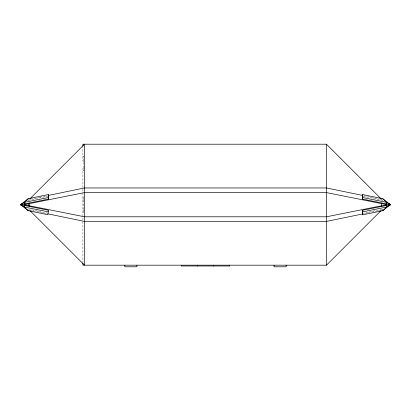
<?xml version="1.0" encoding="UTF-8"?>
<svg xmlns="http://www.w3.org/2000/svg" width="411" height="411" viewBox="0 0 411 411"><rect width="100%" height="100%" fill="white"/><g stroke="black" fill="none" stroke-linecap="round" stroke-linejoin="round"><path stroke-width="0.31" stroke-dasharray="2.06 1.54" d="M27.439 200.825L29.376 199.35L29.376 200.609M382.805 210.673L382.502 209.158L381.624 210.036L364.079 213.663M30.63 199.088L39.405 197.28M40.031 197.152L46.921 195.723M28.498 200.229L48.626 196.073M362.374 213.314L382.502 209.158M82.909 156.303L83.983 156.303M83.983 161.143L82.909 161.143L82.909 146.753M83.716 168.402L82.909 168.402L82.909 262.634M82.909 170.822L83.716 170.822L83.716 156.303M82.909 199.047L83.983 199.047M82.909 210.34L83.983 210.34M364.079 195.723L370.969 197.152M371.595 197.28L380.37 199.088M362.98 196.196L382.502 200.229L383.561 200.825M48.051 213.196L28.498 209.158L29.376 210.036L46.921 213.663M382.502 200.229L381.624 199.35L381.624 200.609M83.716 196.628L83.716 212.759"/><path stroke-width="0.62" d="M28.195 198.713L24.598 202.304L24.901 203.825L24.598 207.082L28.195 210.673L47.748 214.717L48.626 210.309L20.55 204.693L28.195 198.713L48.323 194.552L48.626 196.073L48.626 199.078L20.55 204.693L28.195 210.673M362.677 194.552L362.374 199.078L390.45 204.693L382.805 210.673L362.677 214.835L362.374 210.309L390.45 204.693L382.805 198.713L362.677 194.552L362.374 199.078M382.805 210.673L386.402 207.082L386.099 205.562L386.402 202.304L382.805 198.713M24.901 203.825L24.033 204.693L24.901 205.562M29.828 198.898L84.522 144.204L84.522 192.595L24.033 204.693L84.522 216.792L326.478 216.792L386.967 204.693L386.099 203.825M82.909 263.256L82.909 265.182L326.478 265.182L381.172 210.489M386.099 205.562L386.967 204.693L326.478 192.595L84.522 192.595M22.137 203.799L20.55 204.693L24.598 207.082L48.323 211.824M388.863 205.587L390.45 204.693L386.402 202.304L362.677 197.563M48.174 195.466L84.522 187.961L326.478 187.961L362.826 195.466M362.826 213.92L326.478 221.426L84.522 221.426L48.174 213.92M48.323 194.552L48.323 197.563L24.598 202.304L20.55 204.693L22.137 205.587M362.677 214.835L362.677 211.824L386.402 207.082L390.45 204.693L388.863 203.799M381.172 198.898L326.478 144.204L82.909 144.204L82.909 146.116M29.828 210.489L84.522 265.182L84.522 216.792M362.374 210.309L362.677 211.824M48.323 197.563L48.626 199.078M381.624 203.121L381.624 206.265M326.478 144.204L326.478 192.595M326.478 192.851L326.478 216.535M326.478 216.792L326.478 265.182M286.154 265.182L286.154 266.796L274.055 266.796L274.055 265.182M229.698 265.182L229.698 265.989L181.302 265.989L181.302 265.182M213.566 265.182L213.566 265.989M197.434 265.182L197.434 265.989M136.945 265.182L136.945 266.796L124.846 266.796L124.846 265.182M84.522 192.851L84.522 216.535M29.376 203.121L29.376 206.265M28.498 203.419L28.498 205.968"/></g></svg>
